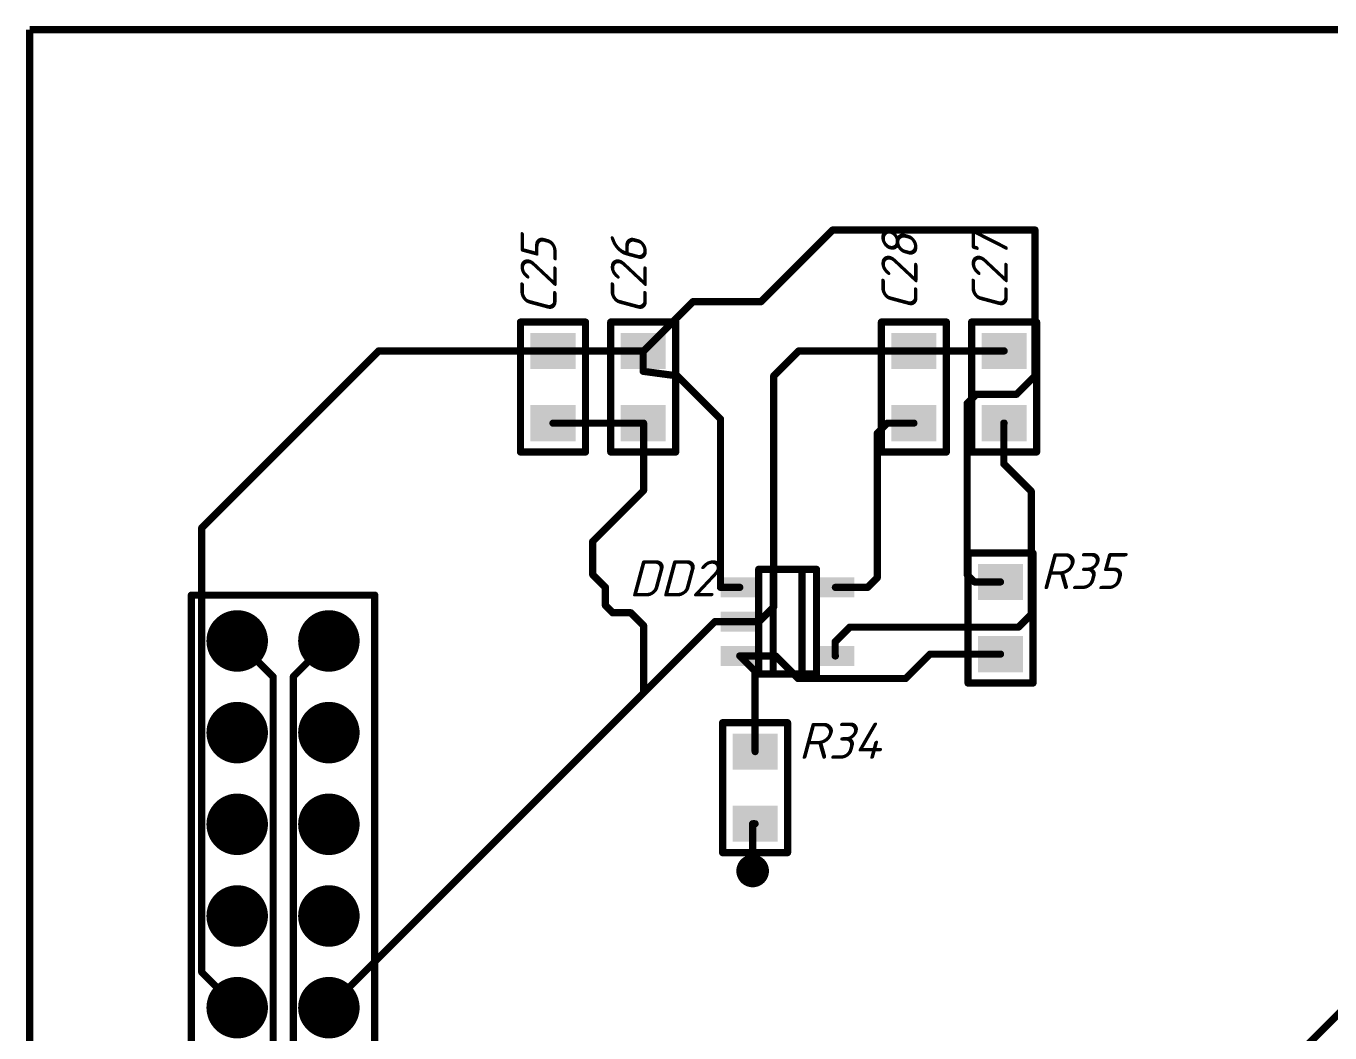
# Model space of a CAD drawing. Header units: millimetres. Extents: x 72 to 295, y 82 to 163.
# Drawn here: x 72.4 to 108.53, y 134.71 to 162.6 of the extents above; entities that cross this region are included whole.
import ezdxf

# ---------------------------------------------------------------- set-up
doc = ezdxf.new("R2010")
doc.units = ezdxf.units.MM
for name, color, linetype in [('BottomLayer', 5, 'Continuous'), ('BottomOverlay', 54, 'Continuous'), ('BottomSolder', 6, 'Continuous'), ('Mechanical13', 56, 'Continuous'), ('PadHoleLayer', 156, 'Continuous'), ('TopLayer', 1, 'Continuous'), ('TopOverlay', 2, 'Continuous')]:
    doc.layers.add(name, color=color, linetype=linetype)
doc.styles.get("Standard").update_dxf_attribs({"font": 'isocpeui.ttf'})

# ---------------------------------------------------------------- blocks, each defined once
blk = doc.blocks.new('C_________B_3')
at = {"layer": 'BottomLayer', "const_width": 0.75}
for points in [[(3.335, 19.575, 1), (4.085, 19.575, 1)], [(3.335, 17.035, 1), (4.085, 17.035, 1)], [(5.875, 17.035, 1), (6.625, 17.035, 1)], [(3.335, 14.495, 1), (4.085, 14.495, 1)], [(5.875, 14.495, 1), (6.625, 14.495, 1)], [(3.335, 11.955, 1), (4.085, 11.955, 1)], [(5.875, 11.955, 1), (6.625, 11.955, 1)], [(3.335, 9.415, 1), (4.085, 9.415, 1)], [(5.875, 9.415, 1), (6.625, 9.415, 1)], [(3.335, 6.875, 1), (4.085, 6.875, 1)], [(5.875, 6.875, 1), (6.625, 6.875, 1)], [(3.335, 4.335, 1), (4.085, 4.335, 1)], [(5.875, 4.335, 1), (6.625, 4.335, 1)], [(3.335, 1.795, 1), (4.085, 1.795, 1)], [(5.875, 1.795, 1), (6.625, 1.795, 1)], [(3.335, -0.745, 1), (4.085, -0.745, 1)], [(5.875, -0.745, 1), (6.625, -0.745, 1)], [(3.335, -3.285, 1), (4.085, -3.285, 1)], [(5.875, -3.285, 1), (6.625, -3.285, 1)], [(3.335, -5.825, 1), (4.085, -5.825, 1)], [(5.875, -5.825, 1), (6.625, -5.825, 1)], [(3.335, -8.365, 1), (4.085, -8.365, 1)], [(5.875, -8.365, 1), (6.625, -8.365, 1)], [(3.335, -10.905, 1), (4.085, -10.905, 1)], [(5.875, -10.905, 1), (6.625, -10.905, 1)], [(3.335, -13.445, 1), (4.085, -13.445, 1)], [(5.875, -13.445, 1), (6.625, -13.445, 1)], [(3.335, -15.985, 1), (4.085, -15.985, 1)], [(5.875, -15.985, 1), (6.625, -15.985, 1)], [(3.335, -18.525, 1), (4.085, -18.525, 1)], [(5.875, -18.525, 1), (6.625, -18.525, 1)], [(3.335, -21.065, 1), (4.085, -21.065, 1)], [(5.875, -21.065, 1), (6.625, -21.065, 1)]]:
    blk.add_lwpolyline(points, format="xyb", close=True, dxfattribs=at)
at = {"layer": 'BottomLayer'}
blk.add_solid([(5.5, 20.325), (5.5, 18.825), (7, 20.325), (7, 18.825)], dxfattribs=at)
at = {"layer": 'BottomOverlay'}
for points, const_width in [([(4.98, 20.845), (4.98, 18.27)], 0.254), ([(7.52, 20.845), (2.44, 20.845)], 0.2), ([(2.44, 20.845), (2.44, -22.335)], 0.2), ([(7.52, 20.845), (7.52, -22.335)], 0.2), ([(5, 18.25), (4.98, 18.27)], 0.254), ([(7.5, 18.25), (5, 18.25)], 0.254), ([(7.52, -22.335), (2.44, -22.335)], 0.2)]:
    blk.add_lwpolyline(points, dxfattribs=dict(at, const_width=const_width))
for points, const_width in [([(4.917, 20.845, 1), (5.044, 20.845, 1)], 0.127), ([(2.39, 20.845, 1), (2.49, 20.845, 1)], 0.1), ([(2.39, 20.845, 1), (2.49, 20.845, 1)], 0.1), ([(7.47, 20.845, 1), (7.57, 20.845, 1)], 0.1), ([(7.47, 20.845, 1), (7.57, 20.845, 1)], 0.1), ([(4.917, 18.27, 1), (5.044, 18.27, 1)], 0.127), ([(4.917, 18.27, 1), (5.044, 18.27, 1)], 0.127), ([(4.937, 18.25, 1), (5.064, 18.25, 1)], 0.127), ([(4.937, 18.25, 1), (5.064, 18.25, 1)], 0.127), ([(7.436, 18.25, 1), (7.563, 18.25, 1)], 0.127), ([(2.39, -22.335, 1), (2.49, -22.335, 1)], 0.1), ([(2.39, -22.335, 1), (2.49, -22.335, 1)], 0.1), ([(7.47, -22.335, 1), (7.57, -22.335, 1)], 0.1), ([(7.47, -22.335, 1), (7.57, -22.335, 1)], 0.1)]:
    blk.add_lwpolyline(points, format="xyb", close=True, dxfattribs=dict(at, const_width=const_width))
at = {"layer": 'BottomSolder', "const_width": 0.852}
for points in [[(3.284, 19.575, 1), (4.136, 19.575, 1)], [(3.284, 17.035, 1), (4.136, 17.035, 1)], [(5.824, 17.035, 1), (6.676, 17.035, 1)], [(3.284, 14.495, 1), (4.136, 14.495, 1)], [(5.824, 14.495, 1), (6.676, 14.495, 1)], [(3.284, 11.955, 1), (4.136, 11.955, 1)], [(5.824, 11.955, 1), (6.676, 11.955, 1)], [(3.284, 9.415, 1), (4.136, 9.415, 1)], [(5.824, 9.415, 1), (6.676, 9.415, 1)], [(3.284, 6.875, 1), (4.136, 6.875, 1)], [(5.824, 6.875, 1), (6.676, 6.875, 1)], [(3.284, 4.335, 1), (4.136, 4.335, 1)], [(5.824, 4.335, 1), (6.676, 4.335, 1)], [(3.284, 1.795, 1), (4.136, 1.795, 1)], [(5.824, 1.795, 1), (6.676, 1.795, 1)], [(3.284, -0.745, 1), (4.136, -0.745, 1)], [(5.824, -0.745, 1), (6.676, -0.745, 1)], [(3.284, -3.285, 1), (4.136, -3.285, 1)], [(5.824, -3.285, 1), (6.676, -3.285, 1)], [(3.284, -5.825, 1), (4.136, -5.825, 1)], [(5.824, -5.825, 1), (6.676, -5.825, 1)], [(3.284, -8.365, 1), (4.136, -8.365, 1)], [(5.824, -8.365, 1), (6.676, -8.365, 1)], [(3.284, -10.905, 1), (4.136, -10.905, 1)], [(5.824, -10.905, 1), (6.676, -10.905, 1)], [(3.284, -13.445, 1), (4.136, -13.445, 1)], [(5.824, -13.445, 1), (6.676, -13.445, 1)], [(3.284, -15.985, 1), (4.136, -15.985, 1)], [(5.824, -15.985, 1), (6.676, -15.985, 1)], [(3.284, -18.525, 1), (4.136, -18.525, 1)], [(5.824, -18.525, 1), (6.676, -18.525, 1)], [(3.284, -21.065, 1), (4.136, -21.065, 1)], [(5.824, -21.065, 1), (6.676, -21.065, 1)]]:
    blk.add_lwpolyline(points, format="xyb", close=True, dxfattribs=at)
at = {"layer": 'BottomSolder'}
blk.add_solid([(5.398, 20.427), (5.398, 18.723), (7.102, 20.427), (7.102, 18.723)], dxfattribs=at)
at = {"layer": 'PadHoleLayer', "const_width": 0.45}
for points in [[(3.485, 19.575, 1), (3.935, 19.575, 1)], [(6.025, 19.575, 1), (6.475, 19.575, 1)], [(3.485, 17.035, 1), (3.935, 17.035, 1)], [(6.025, 17.035, 1), (6.475, 17.035, 1)], [(3.485, 14.495, 1), (3.935, 14.495, 1)], [(6.025, 14.495, 1), (6.475, 14.495, 1)], [(3.485, 11.955, 1), (3.935, 11.955, 1)], [(6.025, 11.955, 1), (6.475, 11.955, 1)], [(3.485, 9.415, 1), (3.935, 9.415, 1)], [(6.025, 9.415, 1), (6.475, 9.415, 1)], [(3.485, 6.875, 1), (3.935, 6.875, 1)], [(6.025, 6.875, 1), (6.475, 6.875, 1)], [(3.485, 4.335, 1), (3.935, 4.335, 1)], [(6.025, 4.335, 1), (6.475, 4.335, 1)], [(3.485, 1.795, 1), (3.935, 1.795, 1)], [(6.025, 1.795, 1), (6.475, 1.795, 1)], [(3.485, -0.745, 1), (3.935, -0.745, 1)], [(6.025, -0.745, 1), (6.475, -0.745, 1)], [(3.485, -3.285, 1), (3.935, -3.285, 1)], [(6.025, -3.285, 1), (6.475, -3.285, 1)], [(3.485, -5.825, 1), (3.935, -5.825, 1)], [(6.025, -5.825, 1), (6.475, -5.825, 1)], [(3.485, -8.365, 1), (3.935, -8.365, 1)], [(6.025, -8.365, 1), (6.475, -8.365, 1)], [(3.485, -10.905, 1), (3.935, -10.905, 1)], [(6.025, -10.905, 1), (6.475, -10.905, 1)], [(3.485, -13.445, 1), (3.935, -13.445, 1)], [(6.025, -13.445, 1), (6.475, -13.445, 1)], [(3.485, -15.985, 1), (3.935, -15.985, 1)], [(6.025, -15.985, 1), (6.475, -15.985, 1)], [(3.485, -18.525, 1), (3.935, -18.525, 1)], [(6.025, -18.525, 1), (6.475, -18.525, 1)], [(3.485, -21.065, 1), (3.935, -21.065, 1)], [(6.025, -21.065, 1), (6.475, -21.065, 1)]]:
    blk.add_lwpolyline(points, format="xyb", close=True, dxfattribs=at)
at = {"layer": 'TopLayer', "const_width": 0.75}
for points in [[(3.335, 19.575, 1), (4.085, 19.575, 1)], [(3.335, 17.035, 1), (4.085, 17.035, 1)], [(5.875, 17.035, 1), (6.625, 17.035, 1)], [(3.335, 14.495, 1), (4.085, 14.495, 1)], [(5.875, 14.495, 1), (6.625, 14.495, 1)], [(3.335, 11.955, 1), (4.085, 11.955, 1)], [(5.875, 11.955, 1), (6.625, 11.955, 1)], [(3.335, 9.415, 1), (4.085, 9.415, 1)], [(5.875, 9.415, 1), (6.625, 9.415, 1)], [(3.335, 6.875, 1), (4.085, 6.875, 1)], [(5.875, 6.875, 1), (6.625, 6.875, 1)], [(3.335, 4.335, 1), (4.085, 4.335, 1)], [(5.875, 4.335, 1), (6.625, 4.335, 1)], [(3.335, 1.795, 1), (4.085, 1.795, 1)], [(5.875, 1.795, 1), (6.625, 1.795, 1)], [(3.335, -0.745, 1), (4.085, -0.745, 1)], [(5.875, -0.745, 1), (6.625, -0.745, 1)], [(3.335, -3.285, 1), (4.085, -3.285, 1)], [(5.875, -3.285, 1), (6.625, -3.285, 1)], [(3.335, -5.825, 1), (4.085, -5.825, 1)], [(5.875, -5.825, 1), (6.625, -5.825, 1)], [(3.335, -8.365, 1), (4.085, -8.365, 1)], [(5.875, -8.365, 1), (6.625, -8.365, 1)], [(3.335, -10.905, 1), (4.085, -10.905, 1)], [(5.875, -10.905, 1), (6.625, -10.905, 1)], [(3.335, -13.445, 1), (4.085, -13.445, 1)], [(5.875, -13.445, 1), (6.625, -13.445, 1)], [(3.335, -15.985, 1), (4.085, -15.985, 1)], [(5.875, -15.985, 1), (6.625, -15.985, 1)], [(3.335, -18.525, 1), (4.085, -18.525, 1)], [(5.875, -18.525, 1), (6.625, -18.525, 1)], [(3.335, -21.065, 1), (4.085, -21.065, 1)], [(5.875, -21.065, 1), (6.625, -21.065, 1)]]:
    blk.add_lwpolyline(points, format="xyb", close=True, dxfattribs=at)
at = {"layer": 'TopLayer'}
blk.add_solid([(5.5, 20.325), (5.5, 18.825), (7, 20.325), (7, 18.825)], dxfattribs=at)
blk = doc.blocks.new('CH0805R_10')
at = {"layer": 'TopLayer'}
for points in [[(-0.5, -0.625), (-0.5, 0.625), (-1.5, -0.625), (-1.5, 0.625)], [(1.5, -0.625), (1.5, 0.625), (0.5, -0.625), (0.5, 0.625)]]:
    blk.add_solid(points, dxfattribs=at)
at = {"layer": 'TopOverlay', "const_width": 0.2}
for points in [[(-1.8, -0.9), (-1.8, 0.9)], [(1.8, 0.9), (-1.8, 0.9)], [(1.8, -0.9), (1.8, 0.9)], [(1.8, -0.9), (-1.8, -0.9)]]:
    blk.add_lwpolyline(points, dxfattribs=at)
at = {"layer": 'TopOverlay', "const_width": 0.1}
for points in [[(-1.85, 0.9, 1), (-1.75, 0.9, 1)], [(-1.85, 0.9, 1), (-1.75, 0.9, 1)], [(1.75, 0.9, 1), (1.85, 0.9, 1)], [(1.75, 0.9, 1), (1.85, 0.9, 1)], [(-1.85, -0.9, 1), (-1.75, -0.9, 1)], [(-1.85, -0.9, 1), (-1.75, -0.9, 1)], [(1.75, -0.9, 1), (1.85, -0.9, 1)], [(1.75, -0.9, 1), (1.85, -0.9, 1)]]:
    blk.add_lwpolyline(points, format="xyb", close=True, dxfattribs=at)
blk = doc.blocks.new('CH0805R_11')
at = {"layer": 'TopLayer'}
for points in [[(-0.5, -0.625), (-0.5, 0.625), (-1.5, -0.625), (-1.5, 0.625)], [(1.5, -0.625), (1.5, 0.625), (0.5, -0.625), (0.5, 0.625)]]:
    blk.add_solid(points, dxfattribs=at)
at = {"layer": 'TopOverlay', "const_width": 0.2}
for points in [[(-1.8, 0.9), (-1.8, -0.9)], [(-1.8, 0.9), (1.8, 0.9)], [(1.8, 0.9), (1.8, -0.9)], [(-1.8, -0.9), (1.8, -0.9)]]:
    blk.add_lwpolyline(points, dxfattribs=at)
at = {"layer": 'TopOverlay', "const_width": 0.1}
for points in [[(-1.85, 0.9, 1), (-1.75, 0.9, 1)], [(-1.85, 0.9, 1), (-1.75, 0.9, 1)], [(1.75, 0.9, 1), (1.85, 0.9, 1)], [(1.75, 0.9, 1), (1.85, 0.9, 1)], [(-1.85, -0.9, 1), (-1.75, -0.9, 1)], [(-1.85, -0.9, 1), (-1.75, -0.9, 1)], [(1.75, -0.9, 1), (1.85, -0.9, 1)], [(1.75, -0.9, 1), (1.85, -0.9, 1)]]:
    blk.add_lwpolyline(points, format="xyb", close=True, dxfattribs=at)
blk = doc.blocks.new('CAT6219_48')
at = {"layer": 'Mechanical13', "const_width": 0.2}
for points in [[(-0.8, 1.45), (0.8, 1.45)], [(-0.8, -1.45), (-0.8, 1.45)], [(0.8, -1.45), (0.8, 1.45)], [(-0.8, -1.45), (0.8, -1.45)]]:
    blk.add_lwpolyline(points, dxfattribs=at)
at = {"layer": 'Mechanical13', "const_width": 0.1}
for points in [[(-0.85, 1.45, 1), (-0.75, 1.45, 1)], [(-0.85, 1.45, 1), (-0.75, 1.45, 1)], [(0.75, 1.45, 1), (0.85, 1.45, 1)], [(0.75, 1.45, 1), (0.85, 1.45, 1)], [(-0.85, -1.45, 1), (-0.75, -1.45, 1)], [(-0.85, -1.45, 1), (-0.75, -1.45, 1)], [(0.75, -1.45, 1), (0.85, -1.45, 1)], [(0.75, -1.45, 1), (0.85, -1.45, 1)]]:
    blk.add_lwpolyline(points, format="xyb", close=True, dxfattribs=at)
at = {"layer": 'TopLayer'}
for points in [[(-0.8, 0.675), (-0.8, 1.225), (-1.85, 0.675), (-1.85, 1.225)], [(1.85, 0.675), (1.85, 1.225), (0.8, 0.675), (0.8, 1.225)], [(-0.8, -0.275), (-0.8, 0.275), (-1.85, -0.275), (-1.85, 0.275)], [(-0.8, -1.225), (-0.8, -0.675), (-1.85, -1.225), (-1.85, -0.675)], [(1.85, -1.225), (1.85, -0.675), (0.8, -1.225), (0.8, -0.675)]]:
    blk.add_solid(points, dxfattribs=at)
at = {"layer": 'TopOverlay', "const_width": 0.2}
for points in [[(-0.4, -1.45), (-0.4, 1.45)], [(-0.4, 1.45), (0.4, 1.45)], [(0.4, -1.45), (0.4, 1.45)], [(-0.4, -1.45), (0.4, -1.45)]]:
    blk.add_lwpolyline(points, dxfattribs=at)
at = {"layer": 'TopOverlay', "const_width": 0.1}
for points in [[(-0.45, 1.45, 1), (-0.35, 1.45, 1)], [(-0.45, 1.45, 1), (-0.35, 1.45, 1)], [(0.35, 1.45, 1), (0.45, 1.45, 1)], [(0.35, 1.45, 1), (0.45, 1.45, 1)], [(-0.45, -1.45, 1), (-0.35, -1.45, 1)], [(-0.45, -1.45, 1), (-0.35, -1.45, 1)], [(0.35, -1.45, 1), (0.45, -1.45, 1)], [(0.35, -1.45, 1), (0.45, -1.45, 1)]]:
    blk.add_lwpolyline(points, format="xyb", close=True, dxfattribs=at)
blk = doc.blocks.new('CH0805C_51')
at = {"layer": 'TopLayer'}
for points in [[(-0.5, -0.625), (-0.5, 0.625), (-1.5, -0.625), (-1.5, 0.625)], [(1.5, -0.625), (1.5, 0.625), (0.5, -0.625), (0.5, 0.625)]]:
    blk.add_solid(points, dxfattribs=at)
at = {"layer": 'TopOverlay', "const_width": 0.2}
for points in [[(-1.8, 0.9), (-1.8, -0.9)], [(-1.8, 0.9), (1.8, 0.9)], [(1.8, 0.9), (1.8, -0.9)], [(-1.8, -0.9), (1.8, -0.9)]]:
    blk.add_lwpolyline(points, dxfattribs=at)
at = {"layer": 'TopOverlay', "const_width": 0.1}
for points in [[(-1.85, 0.9, 1), (-1.75, 0.9, 1)], [(-1.85, 0.9, 1), (-1.75, 0.9, 1)], [(1.75, 0.9, 1), (1.85, 0.9, 1)], [(1.75, 0.9, 1), (1.85, 0.9, 1)], [(-1.85, -0.9, 1), (-1.75, -0.9, 1)], [(-1.85, -0.9, 1), (-1.75, -0.9, 1)], [(1.75, -0.9, 1), (1.85, -0.9, 1)], [(1.75, -0.9, 1), (1.85, -0.9, 1)]]:
    blk.add_lwpolyline(points, format="xyb", close=True, dxfattribs=at)
blk = doc.blocks.new('CH0805C_52')
at = {"layer": 'TopLayer'}
for points in [[(-0.5, -0.625), (-0.5, 0.625), (-1.5, -0.625), (-1.5, 0.625)], [(1.5, -0.625), (1.5, 0.625), (0.5, -0.625), (0.5, 0.625)]]:
    blk.add_solid(points, dxfattribs=at)
at = {"layer": 'TopOverlay', "const_width": 0.2}
for points in [[(-1.8, 0.9), (-1.8, -0.9)], [(-1.8, 0.9), (1.8, 0.9)], [(1.8, 0.9), (1.8, -0.9)], [(-1.8, -0.9), (1.8, -0.9)]]:
    blk.add_lwpolyline(points, dxfattribs=at)
at = {"layer": 'TopOverlay', "const_width": 0.1}
for points in [[(-1.85, 0.9, 1), (-1.75, 0.9, 1)], [(-1.85, 0.9, 1), (-1.75, 0.9, 1)], [(1.75, 0.9, 1), (1.85, 0.9, 1)], [(1.75, 0.9, 1), (1.85, 0.9, 1)], [(-1.85, -0.9, 1), (-1.75, -0.9, 1)], [(-1.85, -0.9, 1), (-1.75, -0.9, 1)], [(1.75, -0.9, 1), (1.85, -0.9, 1)], [(1.75, -0.9, 1), (1.85, -0.9, 1)]]:
    blk.add_lwpolyline(points, format="xyb", close=True, dxfattribs=at)
blk = doc.blocks.new('CH0805C_53')
at = {"layer": 'TopLayer'}
for points in [[(-0.5, -0.625), (-0.5, 0.625), (-1.5, -0.625), (-1.5, 0.625)], [(1.5, -0.625), (1.5, 0.625), (0.5, -0.625), (0.5, 0.625)]]:
    blk.add_solid(points, dxfattribs=at)
at = {"layer": 'TopOverlay', "const_width": 0.2}
for points in [[(-1.8, -0.9), (-1.8, 0.9)], [(1.8, 0.9), (-1.8, 0.9)], [(1.8, -0.9), (1.8, 0.9)], [(1.8, -0.9), (-1.8, -0.9)]]:
    blk.add_lwpolyline(points, dxfattribs=at)
at = {"layer": 'TopOverlay', "const_width": 0.1}
for points in [[(-1.85, 0.9, 1), (-1.75, 0.9, 1)], [(-1.85, 0.9, 1), (-1.75, 0.9, 1)], [(1.75, 0.9, 1), (1.85, 0.9, 1)], [(1.75, 0.9, 1), (1.85, 0.9, 1)], [(-1.85, -0.9, 1), (-1.75, -0.9, 1)], [(-1.85, -0.9, 1), (-1.75, -0.9, 1)], [(1.75, -0.9, 1), (1.85, -0.9, 1)], [(1.75, -0.9, 1), (1.85, -0.9, 1)]]:
    blk.add_lwpolyline(points, format="xyb", close=True, dxfattribs=at)
blk = doc.blocks.new('CH0805C_54')
at = {"layer": 'TopLayer'}
for points in [[(-0.5, -0.625), (-0.5, 0.625), (-1.5, -0.625), (-1.5, 0.625)], [(1.5, -0.625), (1.5, 0.625), (0.5, -0.625), (0.5, 0.625)]]:
    blk.add_solid(points, dxfattribs=at)
at = {"layer": 'TopOverlay', "const_width": 0.2}
for points in [[(-1.8, -0.9), (-1.8, 0.9)], [(1.8, 0.9), (-1.8, 0.9)], [(1.8, -0.9), (1.8, 0.9)], [(1.8, -0.9), (-1.8, -0.9)]]:
    blk.add_lwpolyline(points, dxfattribs=at)
at = {"layer": 'TopOverlay', "const_width": 0.1}
for points in [[(-1.85, 0.9, 1), (-1.75, 0.9, 1)], [(-1.85, 0.9, 1), (-1.75, 0.9, 1)], [(1.75, 0.9, 1), (1.85, 0.9, 1)], [(1.75, 0.9, 1), (1.85, 0.9, 1)], [(-1.85, -0.9, 1), (-1.75, -0.9, 1)], [(-1.85, -0.9, 1), (-1.75, -0.9, 1)], [(1.75, -0.9, 1), (1.85, -0.9, 1)], [(1.75, -0.9, 1), (1.85, -0.9, 1)]]:
    blk.add_lwpolyline(points, format="xyb", close=True, dxfattribs=at)

msp = doc.modelspace()

# ---------------------------------------------------------------- linework, layer by layer
at = {"color": 7, "const_width": 0.2}
for points in [[(72.5, 82.5), (72.5, 162.5)], [(72.5, 162.5), (172.5, 162.5)], [(92.765, 154.965), (94.75, 156.95)], [(94.75, 156.95), (100.355, 156.95)], [(100.355, 152.908), (100.355, 156.95)], [(89.512, 153.6), (90.878, 154.965)], [(90.878, 154.965), (92.765, 154.965)], [(77.267, 148.698), (82.169, 153.6)], [(82.169, 153.6), (87, 153.6)], [(87, 153.6), (89.5, 153.6)], [(89.5, 153.035), (89.5, 153.6)], [(89.5, 153.6), (89.512, 153.6)], [(93.116, 152.908), (93.808, 153.6)], [(93.808, 153.6), (97, 153.6)], [(97, 153.6), (99.5, 153.6)], [(89.5, 153.035), (90.449, 152.908)], [(90.449, 152.908), (91.64, 151.717)], [(93.116, 146.506), (93.116, 152.908)], [(99.847, 152.4), (100.355, 152.908)], [(98.476, 152.146), (98.73, 152.4)], [(98.73, 152.4), (99.847, 152.4)], [(98.476, 147.403), (98.476, 152.146)], [(91.64, 147.05), (91.64, 151.717)], [(87, 151.6), (89.5, 151.6)], [(89.5, 151.6), (89.51, 151.6)], [(89.51, 149.731), (89.51, 151.6)], [(95.987, 151.321), (96.266, 151.6)], [(95.987, 147.32), (95.987, 151.321)], [(96.266, 151.6), (97, 151.6)], [(99.492, 150.47), (99.492, 151.6)], [(99.492, 151.6), (99.5, 151.6)], [(99.492, 150.47), (100.254, 149.708)], [(88.1, 148.322), (89.51, 149.731)], [(100.254, 146.304), (100.254, 149.708)], [(77.267, 136.388), (77.267, 148.698)], [(88.1, 147.403), (88.1, 148.322)], [(88.1, 147.403), (88.452, 147.051)], [(95.717, 147.05), (95.987, 147.32)], [(98.476, 147.403), (98.679, 147.2)], [(88.452, 146.548), (88.452, 147.051)], [(91.64, 147.05), (92.175, 147.05)], [(94.825, 147.05), (95.717, 147.05)], [(98.679, 147.2), (99.4, 147.2)], [(88.452, 146.548), (88.654, 146.346)], [(88.654, 146.346), (89.157, 146.346)], [(89.157, 146.346), (89.51, 145.993)], [(92.71, 146.1), (93.116, 146.506)], [(99.898, 145.948), (100.254, 146.304)], [(89.51, 144.125), (91.485, 146.1)], [(89.51, 144.125), (89.51, 145.993)], [(91.485, 146.1), (92.175, 146.1)], [(92.175, 146.1), (92.71, 146.1)], [(94.818, 145.542), (95.225, 145.948)], [(95.225, 145.948), (99.898, 145.948)], [(78.25, 145.565), (79.248, 144.567)], [(79.807, 144.582), (80.79, 145.565)], [(94.818, 145.15), (94.818, 145.542)], [(92.175, 145.15), (92.6, 144.725)], [(92.175, 145.15), (93.167, 145.15)], [(93.167, 145.15), (93.791, 144.526)], [(94.818, 145.15), (94.825, 145.15)], [(96.774, 144.526), (97.448, 145.2)], [(97.448, 145.2), (99.4, 145.2)], [(79.248, 132.105), (79.248, 144.567)], [(79.807, 105.908), (79.807, 144.582)], [(92.6, 142.5), (92.6, 144.725)], [(93.791, 144.526), (96.774, 144.526)], [(80.79, 135.405), (89.51, 144.125)], [(107.5, 133.972), (115.514, 141.986)], [(92.532, 139.192), (92.532, 140.5)], [(92.532, 140.5), (92.6, 140.5)], [(77.267, 136.388), (78.25, 135.405)]]:
    msp.add_lwpolyline(points, dxfattribs=at)
at = {"color": 7}
for points, const_width in [([(94.7, 156.95, 1), (94.8, 156.95, 1)], 0.1), ([(94.7, 156.95, 1), (94.8, 156.95, 1)], 0.1), ([(100.305, 156.95, 1), (100.405, 156.95, 1)], 0.1), ([(100.305, 156.95, 1), (100.405, 156.95, 1)], 0.1), ([(90.828, 154.965, 1), (90.928, 154.965, 1)], 0.1), ([(90.828, 154.965, 1), (90.928, 154.965, 1)], 0.1), ([(92.715, 154.965, 1), (92.815, 154.965, 1)], 0.1), ([(92.715, 154.965, 1), (92.815, 154.965, 1)], 0.1), ([(82.119, 153.6, 1), (82.219, 153.6, 1)], 0.1), ([(82.119, 153.6, 1), (82.219, 153.6, 1)], 0.1), ([(86.95, 153.6, 1), (87.05, 153.6, 1)], 0.1), ([(86.95, 153.6, 1), (87.05, 153.6, 1)], 0.1), ([(89.45, 153.6, 1), (89.55, 153.6, 1)], 0.1), ([(89.45, 153.6, 1), (89.55, 153.6, 1)], 0.1), ([(89.45, 153.6, 1), (89.55, 153.6, 1)], 0.1), ([(89.462, 153.6, 1), (89.562, 153.6, 1)], 0.1), ([(89.462, 153.6, 1), (89.562, 153.6, 1)], 0.1), ([(93.758, 153.6, 1), (93.858, 153.6, 1)], 0.1), ([(93.758, 153.6, 1), (93.858, 153.6, 1)], 0.1), ([(96.95, 153.6, 1), (97.05, 153.6, 1)], 0.1), ([(96.95, 153.6, 1), (97.05, 153.6, 1)], 0.1), ([(99.45, 153.6, 1), (99.55, 153.6, 1)], 0.1), ([(89.45, 153.035, 1), (89.55, 153.035, 1)], 0.1), ([(89.45, 153.035, 1), (89.55, 153.035, 1)], 0.1), ([(90.399, 152.908, 1), (90.499, 152.908, 1)], 0.1), ([(90.399, 152.908, 1), (90.499, 152.908, 1)], 0.1), ([(93.066, 152.908, 1), (93.166, 152.908, 1)], 0.1), ([(93.066, 152.908, 1), (93.166, 152.908, 1)], 0.1), ([(100.305, 152.908, 1), (100.405, 152.908, 1)], 0.1), ([(100.305, 152.908, 1), (100.405, 152.908, 1)], 0.1), ([(98.68, 152.4, 1), (98.78, 152.4, 1)], 0.1), ([(98.68, 152.4, 1), (98.78, 152.4, 1)], 0.1), ([(99.797, 152.4, 1), (99.897, 152.4, 1)], 0.1), ([(99.797, 152.4, 1), (99.897, 152.4, 1)], 0.1), ([(98.426, 152.146, 1), (98.526, 152.146, 1)], 0.1), ([(98.426, 152.146, 1), (98.526, 152.146, 1)], 0.1), ([(91.59, 151.717, 1), (91.69, 151.717, 1)], 0.1), ([(91.59, 151.717, 1), (91.69, 151.717, 1)], 0.1), ([(86.95, 151.6, 1), (87.05, 151.6, 1)], 0.1), ([(89.45, 151.6, 1), (89.55, 151.6, 1)], 0.1), ([(89.45, 151.6, 1), (89.55, 151.6, 1)], 0.1), ([(89.46, 151.6, 1), (89.56, 151.6, 1)], 0.1), ([(89.46, 151.6, 1), (89.56, 151.6, 1)], 0.1), ([(95.937, 151.321, 1), (96.037, 151.321, 1)], 0.1), ([(95.937, 151.321, 1), (96.037, 151.321, 1)], 0.1), ([(96.216, 151.6, 1), (96.316, 151.6, 1)], 0.1), ([(96.216, 151.6, 1), (96.316, 151.6, 1)], 0.1), ([(96.95, 151.6, 1), (97.05, 151.6, 1)], 0.1), ([(99.442, 151.6, 1), (99.542, 151.6, 1)], 0.1), ([(99.442, 151.6, 1), (99.542, 151.6, 1)], 0.1), ([(99.45, 151.6, 1), (99.55, 151.6, 1)], 0.1), ([(99.442, 150.47, 1), (99.542, 150.47, 1)], 0.1), ([(99.442, 150.47, 1), (99.542, 150.47, 1)], 0.1), ([(89.46, 149.731, 1), (89.56, 149.731, 1)], 0.1), ([(89.46, 149.731, 1), (89.56, 149.731, 1)], 0.1), ([(100.204, 149.708, 1), (100.304, 149.708, 1)], 0.1), ([(100.204, 149.708, 1), (100.304, 149.708, 1)], 0.1), ([(77.217, 148.698, 1), (77.317, 148.698, 1)], 0.1), ([(77.217, 148.698, 1), (77.317, 148.698, 1)], 0.1), ([(88.05, 148.322, 1), (88.15, 148.322, 1)], 0.1), ([(88.05, 148.322, 1), (88.15, 148.322, 1)], 0.1), ([(88.05, 147.403, 1), (88.15, 147.403, 1)], 0.1), ([(88.05, 147.403, 1), (88.15, 147.403, 1)], 0.1), ([(95.937, 147.32, 1), (96.037, 147.32, 1)], 0.1), ([(95.937, 147.32, 1), (96.037, 147.32, 1)], 0.1), ([(98.426, 147.403, 1), (98.526, 147.403, 1)], 0.1), ([(98.426, 147.403, 1), (98.526, 147.403, 1)], 0.1), ([(88.402, 147.051, 1), (88.502, 147.051, 1)], 0.1), ([(88.402, 147.051, 1), (88.502, 147.051, 1)], 0.1), ([(91.59, 147.05, 1), (91.69, 147.05, 1)], 0.1), ([(91.59, 147.05, 1), (91.69, 147.05, 1)], 0.1), ([(92.125, 147.05, 1), (92.225, 147.05, 1)], 0.1), ([(94.775, 147.05, 1), (94.875, 147.05, 1)], 0.1), ([(95.667, 147.05, 1), (95.767, 147.05, 1)], 0.1), ([(95.667, 147.05, 1), (95.767, 147.05, 1)], 0.1), ([(98.629, 147.2, 1), (98.729, 147.2, 1)], 0.1), ([(98.629, 147.2, 1), (98.729, 147.2, 1)], 0.1), ([(99.35, 147.2, 1), (99.45, 147.2, 1)], 0.1), ([(88.402, 146.548, 1), (88.502, 146.548, 1)], 0.1), ([(88.402, 146.548, 1), (88.502, 146.548, 1)], 0.1), ([(88.604, 146.346, 1), (88.704, 146.346, 1)], 0.1), ([(88.604, 146.346, 1), (88.704, 146.346, 1)], 0.1), ([(89.107, 146.346, 1), (89.207, 146.346, 1)], 0.1), ([(89.107, 146.346, 1), (89.207, 146.346, 1)], 0.1), ([(93.066, 146.506, 1), (93.166, 146.506, 1)], 0.1), ([(93.066, 146.506, 1), (93.166, 146.506, 1)], 0.1), ([(100.204, 146.304, 1), (100.304, 146.304, 1)], 0.1), ([(100.204, 146.304, 1), (100.304, 146.304, 1)], 0.1), ([(89.46, 145.993, 1), (89.56, 145.993, 1)], 0.1), ([(89.46, 145.993, 1), (89.56, 145.993, 1)], 0.1), ([(91.435, 146.1, 1), (91.535, 146.1, 1)], 0.1), ([(91.435, 146.1, 1), (91.535, 146.1, 1)], 0.1), ([(92.125, 146.1, 1), (92.225, 146.1, 1)], 0.1), ([(92.125, 146.1, 1), (92.225, 146.1, 1)], 0.1), ([(92.66, 146.1, 1), (92.76, 146.1, 1)], 0.1), ([(92.66, 146.1, 1), (92.76, 146.1, 1)], 0.1), ([(95.175, 145.948, 1), (95.275, 145.948, 1)], 0.1), ([(95.175, 145.948, 1), (95.275, 145.948, 1)], 0.1), ([(99.848, 145.948, 1), (99.948, 145.948, 1)], 0.1), ([(99.848, 145.948, 1), (99.948, 145.948, 1)], 0.1), ([(78.2, 145.565, 1), (78.3, 145.565, 1)], 0.1), ([(80.74, 145.565, 1), (80.84, 145.565, 1)], 0.1), ([(94.768, 145.542, 1), (94.868, 145.542, 1)], 0.1), ([(94.768, 145.542, 1), (94.868, 145.542, 1)], 0.1), ([(92.125, 145.15, 1), (92.225, 145.15, 1)], 0.1), ([(92.125, 145.15, 1), (92.225, 145.15, 1)], 0.1), ([(93.117, 145.15, 1), (93.217, 145.15, 1)], 0.1), ([(93.117, 145.15, 1), (93.217, 145.15, 1)], 0.1), ([(94.768, 145.15, 1), (94.868, 145.15, 1)], 0.1), ([(94.768, 145.15, 1), (94.868, 145.15, 1)], 0.1), ([(94.775, 145.15, 1), (94.875, 145.15, 1)], 0.1), ([(97.398, 145.2, 1), (97.498, 145.2, 1)], 0.1), ([(97.398, 145.2, 1), (97.498, 145.2, 1)], 0.1), ([(99.35, 145.2, 1), (99.45, 145.2, 1)], 0.1), ([(79.198, 144.567, 1), (79.298, 144.567, 1)], 0.1), ([(79.198, 144.567, 1), (79.298, 144.567, 1)], 0.1), ([(79.757, 144.582, 1), (79.857, 144.582, 1)], 0.1), ([(79.757, 144.582, 1), (79.857, 144.582, 1)], 0.1), ([(92.55, 144.725, 1), (92.65, 144.725, 1)], 0.1), ([(92.55, 144.725, 1), (92.65, 144.725, 1)], 0.1), ([(93.741, 144.526, 1), (93.841, 144.526, 1)], 0.1), ([(93.741, 144.526, 1), (93.841, 144.526, 1)], 0.1), ([(96.724, 144.526, 1), (96.824, 144.526, 1)], 0.1), ([(96.724, 144.526, 1), (96.824, 144.526, 1)], 0.1), ([(89.46, 144.125, 1), (89.56, 144.125, 1)], 0.1), ([(89.46, 144.125, 1), (89.56, 144.125, 1)], 0.1), ([(89.46, 144.125, 1), (89.56, 144.125, 1)], 0.1), ([(92.55, 142.5, 1), (92.65, 142.5, 1)], 0.1), ([(92.482, 140.5, 1), (92.582, 140.5, 1)], 0.1), ([(92.482, 140.5, 1), (92.582, 140.5, 1)], 0.1), ([(92.55, 140.5, 1), (92.65, 140.5, 1)], 0.1), ([(92.306, 139.192, 1), (92.758, 139.192, 1)], 0.452), ([(92.357, 139.192, 1), (92.707, 139.192, 1)], 0.35), ([(92.357, 139.192, 1), (92.707, 139.192, 1)], 0.35), ([(92.457, 139.192, 1), (92.607, 139.192, 1)], 0.15), ([(92.482, 139.192, 1), (92.582, 139.192, 1)], 0.1), ([(77.217, 136.388, 1), (77.317, 136.388, 1)], 0.1), ([(77.217, 136.388, 1), (77.317, 136.388, 1)], 0.1), ([(78.2, 135.405, 1), (78.3, 135.405, 1)], 0.1), ([(80.74, 135.405, 1), (80.84, 135.405, 1)], 0.1)]:
    msp.add_lwpolyline(points, format="xyb", close=True, dxfattribs=dict(at, const_width=const_width))

# ---------------------------------------------------------------- block references
for name, p, rotation in [('CH0805C_54', (87, 152.6), 270), ('CH0805C_53', (89.5, 152.6), 270), ('CH0805C_51', (97, 152.6), 90), ('CH0805C_52', (99.5, 152.6), 90), ('CH0805R_10', (99.4, 146.2), 270), ('C_________B_3', (84.5, 124.5), 180), ('CH0805R_11', (92.6, 141.5), 90)]:
    msp.add_blockref(name, p, dxfattribs=dict(at, rotation=rotation))
msp.add_blockref('CAT6219_48', (93.5, 146.1), dxfattribs=at)

# ---------------------------------------------------------------- texts
for s, p in [('C25', (87.1, 154.6)), ('C28', (97.1, 154.7)), ('C27', (99.6, 154.7)), ('C26', (89.6, 154.6))]:
    msp.add_text(s, height=1, rotation=90, dxfattribs=at).set_placement(p)
for s, p in [('DD2', (89.1, 146.8)), ('R35', (100.5, 147)), ('R34', (93.8, 142.3))]:
    msp.add_text(s, height=1, dxfattribs=at).set_placement(p)

doc.saveas('drawing.dxf')
